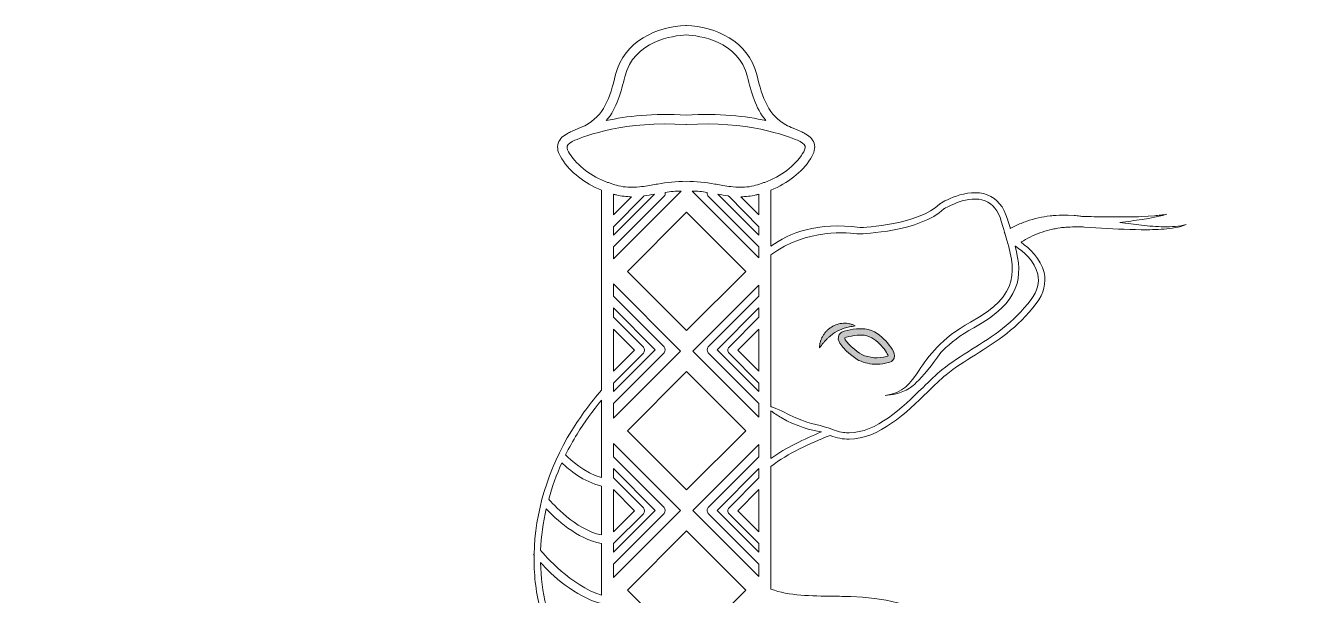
# Model space of a CAD drawing. Extents: x 786 to 2215, y -2929 to -71.
# Drawn here: x 786 to 2215, y -711 to -71 of the extents above; entities that cross this region are included whole.
import ezdxf

# ---------------------------------------------------------------- set-up
doc = ezdxf.new("R2010")
doc.units = 0
doc.header["$MEASUREMENT"] = 0
doc.layers.add('Layer 1', color=7, linetype='Continuous')

# ---------------------------------------------------------------- blocks, each defined once
blk = doc.blocks.new('block 3')
at = {"layer": 'Layer 1', "true_color": 0xffc257}
h = blk.add_hatch(color=31, dxfattribs=at)
h.dxf.hatch_style = 2
edge = h.paths.add_edge_path()
edge.add_spline(control_points=[(1683.5, -425.3), (1683.8, -424.9), (1684.2, -424.5), (1684.5, -424.1), (1684.9, -423.7), (1685.2, -423.4), (1685.6, -423), (1686.3, -422.3), (1687, -421.6), (1687.7, -420.9), (1688.4, -420.3), (1689.2, -419.7), (1689.9, -419), (1690.6, -418.3), (1691.4, -417.8), (1692.2, -417.3), (1693, -416.7), (1693.7, -416.1), (1694.5, -415.7), (1697.8, -413.6), (1701.3, -412.1), (1705.1, -410.9), (1705.1, -410.9), (1708, -410.1), (1708, -410.1), (1709, -409.9), (1710, -409.6), (1711, -409.4), (1713.1, -408.9), (1715.2, -408.6), (1717.5, -408.2), (1716.5, -407.6), (1715.4, -407.2), (1714.4, -406.8), (1713.3, -406.4), (1712.2, -406.1), (1711.1, -405.8), (1710, -405.6), (1708.8, -405.5), (1707.7, -405.3), (1706.5, -405.3), (1705.3, -405.3), (1704.2, -405.3), (1699.5, -405.5), (1694.8, -406.9), (1690.7, -409.5), (1689.7, -410.1), (1688.8, -410.9), (1687.8, -411.6), (1686.9, -412.4), (1686, -413.1), (1685.2, -414), (1684.4, -414.9), (1683.6, -415.8), (1682.9, -416.7), (1682.2, -417.7), (1681.6, -418.6), (1681, -419.6), (1680.7, -420.1), (1680.4, -420.6), (1680.1, -421.1), (1679.9, -421.7), (1679.7, -422.2), (1679.5, -422.7), (1679, -423.8), (1678.7, -424.9), (1678.3, -426), (1677.9, -427), (1677.8, -428.2), (1677.6, -429.3), (1677.4, -430.4), (1677.3, -431.5), (1677.2, -432.7), (1678.8, -431), (1680.1, -429.2), (1681.4, -427.6), (1682.2, -426.8), (1682.8, -426), (1683.5, -425.3)], knot_values=[0, 0, 0, 0, 1, 1, 1, 2, 2, 2, 3, 3, 3, 4, 4, 4, 5, 5, 5, 6, 6, 6, 7, 7, 7, 8, 8, 8, 9, 9, 9, 10, 10, 10, 11, 11, 11, 12, 12, 12, 13, 13, 13, 14, 14, 14, 15, 15, 15, 16, 16, 16, 17, 17, 17, 18, 18, 18, 19, 19, 19, 20, 20, 20, 21, 21, 21, 22, 22, 22, 23, 23, 23, 24, 24, 24, 25, 25, 25, 26, 26, 26, 26], degree=3, periodic=1)
h = blk.add_hatch(color=31, dxfattribs=at)
h.dxf.hatch_style = 2
edge = h.paths.add_edge_path()
edge.add_spline(control_points=[(1698.9, -418.9), (1694.3, -429.4), (1719.4, -445.8), (1721.6, -446.9), (1727.9, -449.8), (1734.8, -451.3), (1741.7, -451.3), (1746.1, -451.3), (1750.6, -450.7), (1754.9, -449.4), (1756.1, -449), (1759.9, -447.9), (1761.3, -444.5), (1762.6, -441.1), (1760.9, -437.8), (1758.8, -434.4), (1757, -431.3), (1754.7, -428.2), (1751.7, -425), (1746.7, -419.6), (1738.7, -412.9), (1728.4, -411.6), (1721.5, -410.8), (1708.9, -412.2), (1702.5, -415.3), (1700.4, -416.3), (1699.4, -417.8), (1698.9, -418.9)], knot_values=[0, 0, 0, 0, 1, 1, 1, 2, 2, 2, 3, 3, 3, 4, 4, 4, 5, 5, 5, 6, 6, 6, 7, 7, 7, 8, 8, 8, 9, 9, 9, 9], degree=3, periodic=1)
edge = h.paths.add_edge_path()
edge.add_spline(control_points=[(1705.7, -421.8), (1710.7, -419.4), (1721.9, -418.1), (1727.6, -418.8), (1735.6, -419.8), (1742.2, -425.4), (1746.4, -429.9), (1749, -432.8), (1751, -435.5), (1752.6, -438.1), (1753.9, -440.3), (1754.4, -441.3), (1754.5, -441.8), (1754.2, -441.9), (1753.7, -442.2), (1752.8, -442.5), (1743.6, -445.2), (1733.4, -444.4), (1724.7, -440.3), (1719.7, -438), (1705.6, -425.8), (1705.6, -421.9), (1705.6, -421.9), (1705.6, -421.8), (1705.7, -421.8)], knot_values=[0, 0, 0, 0, 1, 1, 1, 2, 2, 2, 3, 3, 3, 4, 4, 4, 5, 5, 5, 6, 6, 6, 7, 7, 7, 8, 8, 8, 8], degree=3, periodic=1)
at = {"layer": 'Layer 1', "lineweight": 0}
for points in [[(1461.8, -347), (1528.1, -280.6), (1594.5, -347), (1528.1, -413.3), (1461.8, -347)], [(1445.8, -459.2), (1445.8, -411.7), (1469.6, -435.4), (1445.8, -459.2)], [(1609.3, -411.7), (1609.3, -459.2), (1585.6, -435.4), (1609.3, -411.7)], [(1594.5, -525.9), (1528.1, -592.3), (1461.8, -525.9), (1528.1, -459.6), (1594.5, -525.9)], [(1445.8, -639.5), (1445.8, -592), (1469.6, -615.8), (1445.8, -639.5)], [(1609.3, -592), (1609.3, -639.5), (1585.6, -615.8), (1609.3, -592)], [(1461.8, -704.9), (1528.1, -638.5), (1594.5, -704.9), (1528.1, -771.2), (1461.8, -704.9)]]:
    blk.add_lwpolyline(points, dxfattribs=at)
for points, knots in [([(2212.4, -1540.5), (2211.8, -1534.8), (2211.2, -1529.1), (2210.5, -1523.4), (2210.5, -1523.4), (2210.5, -1523.4), (2210.5, -1523.4), (2210.7, -1523.2), (2210.7, -1523), (2210.8, -1522.9), (2210.8, -1522.9), (2210.4, -1522.7), (2210.4, -1522.7), (2210.4, -1522.7), (2210.4, -1522.7), (2210.4, -1522.7), (2206.2, -1488.8), (2198.7, -1456.2), (2188.4, -1426.1), (2188.4, -1426.1), (2188.4, -1426.1), (2188.4, -1426.1), (2188.7, -1425), (2188.8, -1424.3), (2188.8, -1424), (2188.8, -1424), (2187.6, -1423.8), (2187.6, -1423.8), (2187.6, -1423.8), (2187.6, -1423.8), (2187.6, -1423.8), (2182.9, -1410.3), (2177.6, -1397.4), (2171.8, -1385.2), (2147.1, -1333), (2113.1, -1292.8), (2070.8, -1265.7), (2032.1, -1240.9), (1985.1, -1226.4), (1931.1, -1222.6), (1886.9, -1219.6), (1836.7, -1223.6), (1781.9, -1234.7), (1751.1, -1240.9), (1720, -1248.7), (1690, -1256.3), (1666.4, -1262.2), (1642.5, -1268.2), (1618.3, -1273.6), (1618.3, -1273.6), (1628, -1180.5), (1628, -1180.5), (1674.1, -1181.1), (1721, -1176.7), (1765.8, -1163.2), (1809.6, -1150), (1849.8, -1127.5), (1882, -1097.9), (1889.9, -1090.7), (1897.2, -1083.1), (1903.8, -1075.3), (1919, -1076.3), (1929.4, -1076.6), (1931, -1076.7), (1932.9, -1076.7), (1934.8, -1075.9), (1936.1, -1074.5), (1937.4, -1073), (1938, -1071.1), (1937.7, -1069.2), (1937.3, -1065.9), (1936.8, -1062.7), (1936.2, -1059.4), (1934.8, -1051.6), (1933, -1043.9), (1930.7, -1036.2), (1931.8, -1034.2), (1932.8, -1032.1), (1933.9, -1030.1), (1934, -1030), (1934.1, -1029.9), (1934.1, -1029.9), (1934.1, -1029.9), (1934, -1029.7), (1934, -1029.7), (1941, -1015.8), (1946.2, -1001.3), (1949.7, -986.4), (1965, -920.5), (1944.6, -846.8), (1896.5, -794.1), (1851.3, -744.5), (1784.2, -714.6), (1712.4, -712.1), (1705.9, -711.9), (1699.1, -711.8), (1692.5, -711.8), (1668.2, -711.5), (1643.3, -711.2), (1622.7, -703.8), (1622.7, -703.8), (1622.7, -566.1), (1622.7, -566.1), (1642.6, -550.8), (1666.3, -540.4), (1689.2, -531.2), (1689.3, -531.2), (1689.4, -531.3), (1689.5, -531.3), (1696.6, -534.2), (1703.6, -535.4), (1710.5, -535.4), (1744.2, -535.4), (1775, -505.4), (1798.7, -482.5), (1806.2, -475.2), (1813.2, -468.3), (1819.5, -463.2), (1829.6, -454.9), (1840.7, -448), (1852.5, -440.6), (1875.9, -425.8), (1900.2, -410.6), (1920.8, -383.1), (1929.3, -371.6), (1932.2, -359.9), (1929.6, -348.3), (1925.9, -332.7), (1913, -321), (1903.7, -314.3), (1904.5, -313.7), (1905.4, -313.2), (1906.3, -312.6), (1909.6, -310.6), (1913.1, -308.9), (1916.6, -307.2), (1923.7, -303.9), (1931.3, -301.4), (1939, -299.7), (1941, -299.2), (1942.9, -298.9), (1944.9, -298.6), (1944.9, -298.6), (1947.8, -298.1), (1947.8, -298.1), (1948.8, -297.9), (1949.8, -297.8), (1950.8, -297.7), (1951.9, -297.6), (1953, -297.5), (1954.1, -297.4), (1954.1, -297.4), (1954.2, -297.5), (1954.2, -297.5), (1957.4, -297.3), (1960.6, -297.1), (1963.8, -296.8), (1965.5, -296.8), (1967.2, -296.9), (1968.9, -296.9), (1970.9, -297), (1972.9, -297), (1975, -297.2), (1975, -297.2), (1987.7, -298), (1987.7, -298), (2004.7, -299.1), (2021.7, -300.1), (2038.7, -300.2), (2047.2, -300.3), (2055.7, -300.2), (2064.3, -299.5), (2072.7, -298.7), (2081.3, -297.5), (2089.2, -294.5), (2081, -296.7), (2072.6, -297), (2064.2, -296.9), (2055.8, -296.8), (2047.4, -296.1), (2039, -295.2), (2030.9, -294.3), (2022.8, -293.2), (2014.7, -292), (2023, -291), (2031.3, -290), (2039.6, -288.7), (2039.6, -288.7), (2046.7, -287.5), (2046.7, -287.5), (2046.7, -287.5), (2053.7, -286.2), (2053.7, -286.2), (2056.1, -285.7), (2058.4, -285.2), (2060.7, -284.7), (2063.1, -284.1), (2065.3, -283.4), (2067.6, -282.8), (2065.3, -283.1), (2062.9, -283.6), (2060.6, -283.9), (2058.2, -284.1), (2055.9, -284.4), (2053.5, -284.6), (2053.5, -284.6), (2046.4, -285.1), (2046.4, -285.1), (2046.4, -285.1), (2039.3, -285.5), (2039.3, -285.5), (2029.8, -285.8), (2020.4, -286), (2010.9, -285.9), (2001.4, -285.9), (1991.9, -285.8), (1982.4, -285.5), (1978.9, -285.4), (1975.4, -285.3), (1972, -285.2), (1971.2, -285.1), (1970.5, -285), (1969.9, -284.9), (1967.7, -284.7), (1965.5, -284.3), (1963.2, -284.2), (1963.2, -284.2), (1956.6, -283.8), (1956.6, -283.8), (1954.4, -283.8), (1952.1, -283.8), (1949.9, -283.8), (1948.8, -283.8), (1947.7, -283.8), (1946.5, -283.9), (1946.5, -283.9), (1943.2, -284.1), (1943.2, -284.1), (1941, -284.3), (1938.7, -284.4), (1936.5, -284.7), (1927.6, -285.7), (1918.7, -287.7), (1910.1, -290.7), (1905.8, -292.2), (1901.5, -293.9), (1897.4, -295.9), (1895.4, -296.8), (1893.5, -297.8), (1891.5, -298.9), (1891.4, -298.5), (1891.4, -298.2), (1891.3, -297.9), (1890.3, -294.9), (1889.4, -291.7), (1888.5, -288.5), (1884.3, -274.4), (1876.7, -265.1), (1865.8, -261), (1842.8, -252.3), (1813.9, -270.2), (1812.7, -271), (1812.7, -271), (1812.4, -271.2), (1812.4, -271.2), (1812.4, -271.2), (1812.1, -271.5), (1812.1, -271.5), (1789.4, -294.2), (1727.4, -297.6), (1722.5, -297.8), (1675, -291.2), (1643, -304), (1622.7, -318.7), (1622.7, -318.7), (1622.7, -255.8), (1622.7, -255.8), (1641.7, -248.1), (1657.6, -235.8), (1667.3, -220.6), (1671.6, -214), (1672.9, -208.3), (1671.2, -203.1), (1669.6, -197.9), (1665.3, -194.4), (1660.2, -191.7), (1660.2, -191.7), (1660.2, -191.6), (1660.2, -191.6), (1659.9, -191.4), (1658.2, -190.6), (1655.5, -189.4), (1653.7, -188.7), (1652, -188), (1650.2, -187.3), (1647.2, -186), (1644.1, -184.8), (1641.4, -183.4), (1619.7, -172.3), (1613.4, -152.6), (1606.9, -126), (1597.5, -87.8), (1559.9, -72.5), (1527.8, -70.9), (1527.8, -70.9), (1527.6, -70.9), (1527.6, -70.9), (1527.6, -70.9), (1527.3, -70.9), (1527.3, -70.9), (1495.2, -72.5), (1457.6, -87.8), (1448.3, -126), (1441.8, -152.6), (1435.5, -172.3), (1413.7, -183.4), (1411, -184.8), (1407.9, -186), (1404.9, -187.3), (1403.1, -188), (1401.4, -188.7), (1399.6, -189.5), (1396.9, -190.6), (1395.3, -191.4), (1394.9, -191.6), (1394.9, -191.6), (1395, -191.7), (1395, -191.7), (1389.8, -194.4), (1385.6, -197.9), (1383.9, -203.1), (1382.3, -208.3), (1383.5, -214), (1387.8, -220.6), (1397.6, -235.8), (1413.4, -248.1), (1432.5, -255.8), (1432.5, -255.8), (1432.5, -480.3), (1432.5, -480.3), (1420.3, -494.5), (1409, -509.7), (1399, -525.8), (1372, -569.5), (1357.8, -618.1), (1356.8, -664.4), (1356.8, -664.4), (1356.1, -664.9), (1356.1, -664.9), (1356.2, -665), (1356.4, -665.3), (1356.8, -665.7), (1356.4, -686.1), (1358.6, -706), (1363.4, -724.9), (1363.5, -725.1), (1363.6, -725.3), (1363.6, -725.6), (1367.8, -741.9), (1374, -757.4), (1382.1, -771.7), (1389.2, -784.2), (1397.5, -795.5), (1406.6, -805.7), (1397.9, -810.2), (1389.2, -815.4), (1382.1, -822.7), (1374.6, -830.6), (1371.2, -841.9), (1371.9, -856.3), (1372.1, -859.9), (1372.5, -863.5), (1372.9, -867), (1373.4, -870.7), (1373.8, -874.1), (1373.9, -877.6), (1373.9, -878.3), (1373.9, -878.8), (1373.8, -879.2), (1373.6, -879.1), (1373.4, -879), (1373, -878.9), (1344.1, -866.7), (1316.3, -845.1), (1298.8, -821.1), (1298.5, -820.7), (1298.2, -820.2), (1297.8, -819.6), (1295.3, -815.7), (1291.5, -809.8), (1285.5, -808.9), (1282.5, -808.4), (1279.6, -809.3), (1277.1, -811.4), (1273.9, -814.1), (1272.9, -818), (1272.4, -820.1), (1267.6, -838.2), (1265.7, -856.8), (1266.9, -875.4), (1243.6, -889), (1217.3, -905.3), (1194.3, -927), (1153.6, -965.4), (1127.5, -1011.2), (1118.9, -1059.4), (1118.3, -1062.6), (1117.8, -1065.9), (1117.4, -1069.2), (1117.2, -1071.1), (1117.8, -1073), (1119.1, -1074.5), (1120.4, -1075.9), (1122.2, -1076.7), (1124.2, -1076.7), (1125.5, -1076.6), (1133.3, -1076.4), (1145.1, -1075.7), (1115.7, -1128.5), (1103.4, -1189.9), (1111.8, -1248.6), (1119.9, -1305.1), (1147.1, -1359.3), (1190.5, -1405.3), (1192.2, -1407.1), (1194, -1408.9), (1195.8, -1410.8), (1181.3, -1407.5), (1143.2, -1400.6), (1094.2, -1405.7), (1058, -1409.6), (1023.4, -1419.2), (991.4, -1434.5), (960.6, -1449.2), (932.1, -1469.2), (906.5, -1494.1), (906.5, -1494.1), (903.9, -1493.9), (903.9, -1493.9), (903.9, -1494.1), (903.8, -1495.2), (903.7, -1496.9), (897.1, -1503.4), (890.8, -1510.2), (884.6, -1517.4), (855.7, -1551), (833.1, -1587.1), (817.2, -1624.5), (817.2, -1624.5), (817.2, -1624.5), (817.2, -1624.5), (817.2, -1624.5), (814.7, -1624.6), (814.7, -1624.6), (814.7, -1625), (814.8, -1626.7), (815.1, -1629.6), (793.7, -1682), (785.6, -1736.8), (791.7, -1790.7), (793.3, -1805.4), (796.1, -1820), (799.8, -1834.4), (799.8, -1834.4), (798.8, -1835.4), (798.8, -1835.4), (798.8, -1835.4), (799.5, -1836.1), (800.6, -1837.3), (800.6, -1837.3), (800.6, -1837.3), (800.6, -1837.3), (817.7, -1900.5), (854.8, -1959.8), (910, -2012.3), (910, -2012.3), (909.2, -2013.8), (909.2, -2013.8), (909.6, -2014), (911.4, -2015), (914.4, -2016.5), (914.4, -2016.5), (914.4, -2016.5), (914.4, -2016.5), (929.4, -2030.4), (945.6, -2043.8), (963.1, -2056.7), (1009.2, -2090.6), (1060.9, -2115.5), (1117.5, -2131.2), (1117.5, -2131.2), (1117.7, -2133), (1117.7, -2133), (1118, -2133), (1119.8, -2132.9), (1122.8, -2132.6), (1122.8, -2132.6), (1122.8, -2132.6), (1122.8, -2132.6), (1169.4, -2145), (1219.4, -2151.2), (1272.5, -2151.2), (1272.5, -2151.2), (1274.2, -2151.2), (1274.2, -2151.2), (1338.4, -2151), (1395.5, -2141.8), (1438, -2132.7), (1441.3, -2230.1), (1442.7, -2317.8), (1442.1, -2390.1), (1418.9, -2418.3), (1403.9, -2453), (1402.8, -2497.2), (1402.6, -2502.8), (1402.7, -2508.4), (1403.1, -2513.8), (1403.1, -2514.2), (1403.1, -2514.5), (1403.1, -2514.8), (1405.9, -2557.5), (1422.3, -2595.1), (1439.9, -2623.9), (1445.7, -2705.9), (1460.7, -2770.4), (1474.6, -2815.2), (1497, -2886.9), (1521, -2924), (1522, -2925.6), (1522, -2925.6), (1522, -2925.6), (1522, -2925.6), (1522.1, -2925.6), (1522.1, -2925.7), (1522.1, -2925.7), (1522.3, -2926), (1522.5, -2926.3), (1522.8, -2926.5), (1522.8, -2926.6), (1522.9, -2926.6), (1523, -2926.7), (1523.2, -2927), (1523.5, -2927.2), (1523.9, -2927.4), (1523.9, -2927.5), (1523.9, -2927.5), (1523.9, -2927.5), (1524, -2927.5), (1524, -2927.5), (1524.1, -2927.6), (1524.3, -2927.7), (1524.5, -2927.8), (1524.7, -2927.9), (1524.8, -2927.9), (1524.9, -2928), (1525, -2928), (1525.1, -2928.1), (1525.3, -2928.2), (1525.5, -2928.2), (1525.6, -2928.3), (1525.7, -2928.3), (1525.8, -2928.3), (1526, -2928.4), (1526.2, -2928.4), (1526.3, -2928.4), (1526.5, -2928.5), (1526.6, -2928.5), (1526.7, -2928.5), (1526.9, -2928.5), (1527.1, -2928.6), (1527.4, -2928.6), (1527.4, -2928.6), (1527.5, -2928.6), (1527.6, -2928.6), (1527.9, -2928.6), (1528.2, -2928.6), (1528.4, -2928.5), (1528.5, -2928.5), (1528.6, -2928.5), (1528.7, -2928.5), (1528.9, -2928.4), (1529.1, -2928.4), (1529.3, -2928.3), (1529.4, -2928.3), (1529.5, -2928.3), (1529.6, -2928.2), (1529.8, -2928.2), (1530, -2928.1), (1530.2, -2928), (1530.3, -2928), (1530.4, -2927.9), (1530.5, -2927.9), (1530.7, -2927.8), (1530.9, -2927.7), (1531.1, -2927.6), (1531.1, -2927.5), (1531.2, -2927.5), (1531.2, -2927.5), (1531.2, -2927.5), (1531.2, -2927.5), (1531.2, -2927.4), (1531.6, -2927.2), (1531.9, -2927), (1532.2, -2926.7), (1532.2, -2926.7), (1532.4, -2926.5), (1532.4, -2926.5), (1532.6, -2926.3), (1532.8, -2926), (1533, -2925.7), (1533.1, -2925.7), (1533.1, -2925.6), (1533.1, -2925.6), (1533.1, -2925.6), (1533.1, -2925.6), (1533.1, -2925.6), (1534.1, -2924), (1558.1, -2886.9), (1580.5, -2815.2), (1581, -2813.7), (1581.5, -2812.2), (1581.9, -2810.6), (1591.5, -2835.2), (1596.5, -2864.3), (1585.3, -2892.1), (1585.3, -2892.1), (1574.5, -2919), (1574.5, -2919), (1574.5, -2919), (1591.6, -2895.6), (1591.6, -2895.6), (1620.6, -2855.9), (1613.6, -2801), (1597.5, -2762.9), (1596.9, -2761.5), (1596.3, -2760.1), (1595.6, -2758.7), (1610.5, -2693.4), (1621.9, -2604.9), (1616, -2496.3), (1614.6, -2470.3), (1613.6, -2439.9), (1613.2, -2405.6), (1635.5, -2395.7), (1657.4, -2388.1), (1676.6, -2382), (1696.7, -2375.7), (1718, -2370.5), (1738.6, -2365.6), (1770.2, -2358), (1802.8, -2350.1), (1832.7, -2337.5), (1861.6, -2325.3), (1890.2, -2306.3), (1915.4, -2282.9), (1915.4, -2282.9), (1915.4, -2282.9), (1915.4, -2282.8), (1916, -2282.5), (1916.7, -2282.2), (1917.3, -2281.8), (1917.3, -2281.8), (1917, -2281.4), (1917, -2281.4), (1923.4, -2275.4), (1929.5, -2269), (1935.4, -2262.5), (1992.9, -2198.2), (2003, -2117.1), (1964.7, -2044.1), (1964.7, -2044.1), (1964.7, -2044.1), (1964.7, -2044.1), (1964.8, -2043.9), (1964.8, -2043.7), (1964.8, -2043.7), (1964.8, -2043.7), (1964.5, -2043.6), (1964.5, -2043.6), (1959, -2033.2), (1952.5, -2022.9), (1945, -2012.9), (1919, -1978.1), (1886.7, -1949.6), (1850.3, -1928.9), (1850.3, -1928.9), (1850.3, -1928.9), (1850.3, -1928.9), (1850.3, -1928.8), (1850.3, -1928.6), (1850.2, -1928.6), (1850.2, -1928.6), (1849.9, -1928.7), (1849.9, -1928.7), (1849.9, -1928.7), (1849.9, -1928.7), (1849.9, -1928.7), (1820.9, -1912.2), (1789.3, -1900.7), (1756.2, -1894.8), (1753.1, -1894.2), (1749.9, -1893.7), (1746.8, -1893.2), (1746.2, -1893), (1745.5, -1892.8), (1744.7, -1892.7), (1743.8, -1892.5), (1743.1, -1892.5), (1742.5, -1892.6), (1704.9, -1887.2), (1666.6, -1887.2), (1628.2, -1889.5), (1629.9, -1859.5), (1631.7, -1830.3), (1633.6, -1802), (1634.7, -1802.3), (1635.7, -1802.6), (1636.8, -1802.8), (1640.6, -1803.8), (1644.4, -1804.1), (1648, -1804.4), (1651.3, -1804.6), (1654.5, -1804.9), (1657.5, -1805.6), (1659.2, -1806), (1660.9, -1806.4), (1662.5, -1806.9), (1662.5, -1806.9), (1662.7, -1806.3), (1662.7, -1806.3), (1662.7, -1806.3), (1662.5, -1806.9), (1662.5, -1806.9), (1673, -1809.8), (1683.6, -1813.9), (1693.9, -1817.9), (1700.6, -1820.5), (1707.6, -1823.2), (1714.5, -1825.5), (1761.2, -1841.3), (1797.5, -1851.4), (1832.3, -1858.3), (1863.6, -1864.5), (1892.6, -1867.8), (1920.7, -1868.3), (1923.2, -1868.4), (1925.6, -1868.4), (1928.1, -1868.4), (1974.1, -1868.4), (2019.2, -1859.8), (2058.9, -1843.5), (2104.8, -1824.7), (2142.4, -1795.6), (2167.7, -1759.6), (2192.8, -1723.8), (2207.9, -1679.5), (2212.8, -1627.3), (2212.8, -1627.3), (2214.3, -1626.8), (2214.3, -1626.8), (2214, -1625.5), (2213.6, -1624.3), (2213.2, -1623), (2215.3, -1597.3), (2215.1, -1569.8), (2212.4, -1540.5)], [0, 0, 0, 0, 1, 1, 1, 2, 2, 2, 3, 3, 3, 4, 4, 4, 5, 5, 5, 6, 6, 6, 7, 7, 7, 8, 8, 8, 9, 9, 9, 10, 10, 10, 11, 11, 11, 12, 12, 12, 13, 13, 13, 14, 14, 14, 15, 15, 15, 16, 16, 16, 17, 17, 17, 18, 18, 18, 19, 19, 19, 20, 20, 20, 21, 21, 21, 22, 22, 22, 23, 23, 23, 24, 24, 24, 25, 25, 25, 26, 26, 26, 27, 27, 27, 28, 28, 28, 29, 29, 29, 30, 30, 30, 31, 31, 31, 32, 32, 32, 33, 33, 33, 34, 34, 34, 35, 35, 35, 36, 36, 36, 37, 37, 37, 38, 38, 38, 39, 39, 39, 40, 40, 40, 41, 41, 41, 42, 42, 42, 43, 43, 43, 44, 44, 44, 45, 45, 45, 46, 46, 46, 47, 47, 47, 48, 48, 48, 49, 49, 49, 50, 50, 50, 51, 51, 51, 52, 52, 52, 53, 53, 53, 54, 54, 54, 55, 55, 55, 56, 56, 56, 57, 57, 57, 58, 58, 58, 59, 59, 59, 60, 60, 60, 61, 61, 61, 62, 62, 62, 63, 63, 63, 64, 64, 64, 65, 65, 65, 66, 66, 66, 67, 67, 67, 68, 68, 68, 69, 69, 69, 70, 70, 70, 71, 71, 71, 72, 72, 72, 73, 73, 73, 74, 74, 74, 75, 75, 75, 76, 76, 76, 77, 77, 77, 78, 78, 78, 79, 79, 79, 80, 80, 80, 81, 81, 81, 82, 82, 82, 83, 83, 83, 84, 84, 84, 85, 85, 85, 86, 86, 86, 87, 87, 87, 88, 88, 88, 89, 89, 89, 90, 90, 90, 91, 91, 91, 92, 92, 92, 93, 93, 93, 94, 94, 94, 95, 95, 95, 96, 96, 96, 97, 97, 97, 98, 98, 98, 99, 99, 99, 100, 100, 100, 101, 101, 101, 102, 102, 102, 103, 103, 103, 104, 104, 104, 105, 105, 105, 106, 106, 106, 107, 107, 107, 108, 108, 108, 109, 109, 109, 110, 110, 110, 111, 111, 111, 112, 112, 112, 113, 113, 113, 114, 114, 114, 115, 115, 115, 116, 116, 116, 117, 117, 117, 118, 118, 118, 119, 119, 119, 120, 120, 120, 121, 121, 121, 122, 122, 122, 123, 123, 123, 124, 124, 124, 125, 125, 125, 126, 126, 126, 127, 127, 127, 128, 128, 128, 129, 129, 129, 130, 130, 130, 131, 131, 131, 132, 132, 132, 133, 133, 133, 134, 134, 134, 135, 135, 135, 136, 136, 136, 137, 137, 137, 138, 138, 138, 139, 139, 139, 140, 140, 140, 141, 141, 141, 142, 142, 142, 143, 143, 143, 144, 144, 144, 145, 145, 145, 146, 146, 146, 147, 147, 147, 148, 148, 148, 149, 149, 149, 150, 150, 150, 151, 151, 151, 152, 152, 152, 153, 153, 153, 154, 154, 154, 155, 155, 155, 156, 156, 156, 157, 157, 157, 158, 158, 158, 159, 159, 159, 160, 160, 160, 161, 161, 161, 162, 162, 162, 163, 163, 163, 164, 164, 164, 165, 165, 165, 166, 166, 166, 167, 167, 167, 168, 168, 168, 169, 169, 169, 170, 170, 170, 171, 171, 171, 172, 172, 172, 173, 173, 173, 174, 174, 174, 175, 175, 175, 176, 176, 176, 177, 177, 177, 178, 178, 178, 179, 179, 179, 180, 180, 180, 181, 181, 181, 182, 182, 182, 183, 183, 183, 184, 184, 184, 185, 185, 185, 186, 186, 186, 187, 187, 187, 188, 188, 188, 189, 189, 189, 190, 190, 190, 191, 191, 191, 192, 192, 192, 193, 193, 193, 194, 194, 194, 195, 195, 195, 196, 196, 196, 197, 197, 197, 198, 198, 198, 199, 199, 199, 200, 200, 200, 201, 201, 201, 202, 202, 202, 203, 203, 203, 204, 204, 204, 205, 205, 205, 206, 206, 206, 207, 207, 207, 208, 208, 208, 209, 209, 209, 210, 210, 210, 211, 211, 211, 212, 212, 212, 213, 213, 213, 214, 214, 214, 215, 215, 215, 216, 216, 216, 217, 217, 217, 218, 218, 218, 219, 219, 219, 220, 220, 220, 221, 221, 221, 222, 222, 222, 223, 223, 223, 224, 224, 224, 225, 225, 225, 226, 226, 226, 227, 227, 227, 228, 228, 228, 229, 229, 229, 230, 230, 230, 231, 231, 231, 232, 232, 232, 233, 233, 233, 234, 234, 234, 235, 235, 235, 236, 236, 236, 237, 237, 237, 238, 238, 238, 239, 239, 239, 240, 240, 240, 241, 241, 241, 242, 242, 242, 243, 243, 243, 244, 244, 244, 245, 245, 245, 246, 246, 246, 247, 247, 247, 248, 248, 248, 249, 249, 249, 250, 250, 250, 251, 251, 251, 252, 252, 252, 253, 253, 253, 254, 254, 254, 255, 255, 255, 255]), ([(1458.6, -128.6), (1468.6, -87.8), (1513.6, -82.3), (1527.6, -81.5), (1541.6, -82.3), (1586.6, -87.8), (1596.5, -128.6), (1600.6, -145.2), (1605.1, -163.4), (1617.2, -177.7), (1594.9, -172.8), (1564.6, -169.1), (1527.6, -171.5), (1490.5, -169.1), (1460.2, -172.8), (1437.9, -177.7), (1450.1, -163.4), (1454.5, -145.2), (1458.6, -128.6)], [0, 0, 0, 0, 1, 1, 1, 2, 2, 2, 3, 3, 3, 4, 4, 4, 5, 5, 5, 6, 6, 6, 6]), ([(1396.7, -214.8), (1395.1, -212.3), (1393.3, -208.7), (1394.1, -206.3), (1394.8, -203.9), (1398.4, -201.8), (1402.6, -199.8), (1413.9, -194.9), (1459.2, -177.7), (1527.2, -182.2), (1527.2, -182.2), (1527.6, -182.2), (1527.6, -182.2), (1527.6, -182.2), (1527.9, -182.2), (1527.9, -182.2), (1595.9, -177.7), (1641.2, -194.9), (1652.6, -199.8), (1656.8, -201.7), (1660.3, -203.9), (1661.1, -206.3), (1661.8, -208.7), (1660, -212.3), (1658.4, -214.8), (1649.3, -228.9), (1634.2, -240.2), (1615.9, -247.1), (1614.4, -247.1), (1613.1, -247.6), (1612, -248.5), (1609.2, -249.4), (1606.3, -250.2), (1603.5, -250.9), (1599.9, -251.8), (1596.4, -252.2), (1593, -252.4), (1588.7, -252.7), (1584.4, -252.5), (1580.2, -252.1), (1577.1, -251.8), (1574, -251.3), (1570.9, -250.8), (1568.3, -250.4), (1565.6, -249.9), (1562.9, -249.4), (1561.9, -249.3), (1560.8, -249.1), (1559.7, -248.9), (1549.4, -247.1), (1538.7, -245.5), (1527.6, -246.5), (1516.4, -245.5), (1505.8, -247.1), (1495.5, -248.9), (1494.4, -249.1), (1493.3, -249.3), (1492.2, -249.4), (1489.5, -249.9), (1486.9, -250.4), (1484.2, -250.8), (1481.1, -251.3), (1478.1, -251.8), (1475, -252.1), (1470.7, -252.5), (1466.5, -252.7), (1462.2, -252.4), (1458.7, -252.2), (1455.2, -251.8), (1451.7, -250.9), (1448.8, -250.2), (1445.9, -249.4), (1443.2, -248.5), (1442.1, -247.6), (1440.7, -247.1), (1439.3, -247.1), (1420.9, -240.2), (1405.8, -228.9), (1396.7, -214.8)], [0, 0, 0, 0, 1, 1, 1, 2, 2, 2, 3, 3, 3, 4, 4, 4, 5, 5, 5, 6, 6, 6, 7, 7, 7, 8, 8, 8, 9, 9, 9, 10, 10, 10, 11, 11, 11, 12, 12, 12, 13, 13, 13, 14, 14, 14, 15, 15, 15, 16, 16, 16, 17, 17, 17, 18, 18, 18, 19, 19, 19, 20, 20, 20, 21, 21, 21, 22, 22, 22, 23, 23, 23, 24, 24, 24, 25, 25, 25, 26, 26, 26, 26]), ([(1502.7, -262.7), (1503.9, -261.5), (1504.3, -259.8), (1503.9, -258.3), (1509.9, -257.3), (1515.8, -256.7), (1521.8, -256.8), (1521.8, -256.8), (1445.8, -332.8), (1445.8, -332.8), (1445.8, -332.8), (1445.8, -319.6), (1445.8, -319.6), (1445.8, -319.6), (1502.7, -262.7), (1502.7, -262.7)], [0, 0, 0, 0, 1, 1, 1, 2, 2, 2, 3, 3, 3, 4, 4, 4, 5, 5, 5, 5]), ([(1534.5, -256.8), (1540.1, -256.8), (1545.6, -257.4), (1551.2, -258.3), (1551.1, -258.6), (1551.1, -259), (1551.1, -259.4), (1551.1, -260.7), (1551.6, -261.8), (1552.4, -262.7), (1552.4, -262.7), (1609.3, -319.6), (1609.3, -319.6), (1609.3, -319.6), (1609.3, -331.7), (1609.3, -331.7), (1609.3, -331.7), (1534.5, -256.8), (1534.5, -256.8)], [0, 0, 0, 0, 1, 1, 1, 2, 2, 2, 3, 3, 3, 4, 4, 4, 5, 5, 5, 6, 6, 6, 6]), ([(1479.5, -263.1), (1479.8, -262.8), (1480, -262.5), (1480.2, -262.2), (1484.2, -261.6), (1488.1, -261), (1491.9, -260.3), (1491.9, -260.3), (1445.8, -306.4), (1445.8, -306.4), (1445.8, -306.4), (1445.8, -296.8), (1445.8, -296.8), (1445.8, -296.8), (1479.5, -263.1), (1479.5, -263.1)], [0, 0, 0, 0, 1, 1, 1, 2, 2, 2, 3, 3, 3, 4, 4, 4, 5, 5, 5, 5]), ([(1445.8, -283.6), (1445.8, -283.6), (1445.8, -260.3), (1445.8, -260.3), (1446.9, -260.7), (1448, -261), (1449.2, -261.2), (1455, -262.6), (1460.7, -263.2), (1466.2, -263.2), (1466.2, -263.2), (1445.8, -283.6), (1445.8, -283.6)], [0, 0, 0, 0, 1, 1, 1, 2, 2, 2, 3, 3, 3, 4, 4, 4, 4]), ([(1563.2, -260.3), (1567.1, -261), (1571, -261.6), (1574.9, -262.2), (1575.1, -262.5), (1575.4, -262.8), (1575.7, -263.1), (1575.7, -263.1), (1609.3, -296.8), (1609.3, -296.8), (1609.3, -296.8), (1609.3, -306.4), (1609.3, -306.4), (1609.3, -306.4), (1563.2, -260.3), (1563.2, -260.3)], [0, 0, 0, 0, 1, 1, 1, 2, 2, 2, 3, 3, 3, 4, 4, 4, 5, 5, 5, 5]), ([(1588.9, -263.2), (1588.9, -263.2), (1589, -263.2), (1589, -263.2), (1594.6, -263.2), (1600.2, -262.6), (1606, -261.2), (1607.1, -261), (1608.2, -260.7), (1609.3, -260.3), (1609.3, -260.3), (1609.3, -283.6), (1609.3, -283.6), (1609.3, -283.6), (1588.9, -263.2), (1588.9, -263.2)], [0, 0, 0, 0, 1, 1, 1, 2, 2, 2, 3, 3, 3, 4, 4, 4, 5, 5, 5, 5]), ([(1721.8, -305), (1721.8, -305), (1722.1, -305), (1722.1, -305), (1722.1, -305), (1722.4, -305), (1722.4, -305), (1725.2, -304.9), (1791.2, -302.1), (1816.9, -276.9), (1820, -275.1), (1844.8, -260.7), (1863.3, -267.7), (1871.9, -271), (1878.1, -278.7), (1881.5, -290.6), (1882.5, -293.8), (1883.4, -296.9), (1884.3, -300), (1884.6, -300.9), (1884.9, -301.9), (1885.2, -302.8), (1885, -302.9), (1884.9, -303), (1884.7, -303.1), (1884.7, -303.1), (1885.6, -304.2), (1885.6, -304.2), (1898.1, -346.4), (1903.9, -372.6), (1847, -404), (1813.4, -422.5), (1800, -442.2), (1789.2, -458), (1778.7, -473.4), (1771.8, -483.5), (1751.2, -486.2), (1757.9, -485.9), (1768.3, -484.5), (1778.4, -478.1), (1781.5, -476.1), (1785.4, -473.2), (1795.2, -462.1), (1807.1, -448.5), (1809.7, -442.2), (1816, -435.7), (1824.4, -427.4), (1835.3, -418.7), (1850.5, -410.4), (1904.2, -380.8), (1905.9, -353.2), (1897.1, -318.6), (1897.2, -318.6), (1897.2, -318.6), (1897.3, -318.6), (1897.3, -318.6), (1897.4, -318.9), (1897.4, -318.9), (1897.5, -318.9), (1897.5, -318.8), (1897.5, -318.8), (1905.9, -324.5), (1919.2, -335.6), (1922.5, -350), (1924.7, -359.4), (1922.1, -369.1), (1914.9, -378.7), (1895.2, -405.2), (1871.5, -420), (1848.6, -434.4), (1836.7, -441.9), (1825.4, -449), (1814.9, -457.5), (1808.4, -462.8), (1801.2, -469.8), (1793.6, -477.3), (1769.8, -500.4), (1741.2, -528.2), (1710.7, -528.2), (1708.6, -528.2), (1706.4, -528.1), (1704.2, -527.8), (1698.1, -527), (1693.7, -525.2), (1692.2, -524.6), (1678.2, -519.1), (1669.6, -519.7), (1650.8, -511.4), (1640.5, -506.9), (1636.9, -504), (1623.8, -499.2), (1623.4, -499.1), (1623, -498.9), (1622.7, -498.8), (1622.7, -498.8), (1622.7, -347.3), (1622.7, -347.3), (1622.7, -347.1), (1622.7, -346.9), (1622.7, -346.7), (1622.7, -346.7), (1622.7, -328.3), (1622.7, -328.3), (1663.3, -298.4), (1710.6, -303.5), (1721.8, -305)], [0, 0, 0, 0, 1, 1, 1, 2, 2, 2, 3, 3, 3, 4, 4, 4, 5, 5, 5, 6, 6, 6, 7, 7, 7, 8, 8, 8, 9, 9, 9, 10, 10, 10, 11, 11, 11, 12, 12, 12, 13, 13, 13, 14, 14, 14, 15, 15, 15, 16, 16, 16, 17, 17, 17, 18, 18, 18, 19, 19, 19, 20, 20, 20, 21, 21, 21, 22, 22, 22, 23, 23, 23, 24, 24, 24, 25, 25, 25, 26, 26, 26, 27, 27, 27, 28, 28, 28, 29, 29, 29, 30, 30, 30, 31, 31, 31, 32, 32, 32, 33, 33, 33, 34, 34, 34, 35, 35, 35, 35]), ([(1502.7, -438.3), (1504.5, -436.5), (1504.5, -433.5), (1502.7, -431.7), (1502.7, -431.7), (1445.8, -374.8), (1445.8, -374.8), (1445.8, -374.8), (1445.8, -361.1), (1445.8, -361.1), (1445.8, -361.1), (1521.1, -436.4), (1521.1, -436.4), (1521.1, -436.4), (1445.8, -511.8), (1445.8, -511.8), (1445.8, -511.8), (1445.8, -495.2), (1445.8, -495.2), (1445.8, -495.2), (1502.7, -438.3), (1502.7, -438.3)], [0, 0, 0, 0, 1, 1, 1, 2, 2, 2, 3, 3, 3, 4, 4, 4, 5, 5, 5, 6, 6, 6, 7, 7, 7, 7]), ([(1552.4, -431.7), (1550.6, -433.5), (1550.6, -436.5), (1552.4, -438.3), (1552.4, -438.3), (1609.3, -495.2), (1609.3, -495.2), (1609.3, -495.2), (1609.3, -510.6), (1609.3, -510.6), (1609.3, -510.6), (1535.1, -436.4), (1535.1, -436.4), (1535.1, -436.4), (1609.3, -362.3), (1609.3, -362.3), (1609.3, -362.3), (1609.3, -374.8), (1609.3, -374.8), (1609.3, -374.8), (1552.4, -431.7), (1552.4, -431.7)], [0, 0, 0, 0, 1, 1, 1, 2, 2, 2, 3, 3, 3, 4, 4, 4, 5, 5, 5, 6, 6, 6, 7, 7, 7, 7]), ([(1479.5, -438.7), (1481.3, -436.9), (1481.3, -433.9), (1479.5, -432.1), (1479.5, -432.1), (1445.8, -398.5), (1445.8, -398.5), (1445.8, -398.5), (1445.8, -388), (1445.8, -388), (1445.8, -388), (1492.8, -435), (1492.8, -435), (1492.8, -435), (1445.8, -482), (1445.8, -482), (1445.8, -482), (1445.8, -472.4), (1445.8, -472.4), (1445.8, -472.4), (1479.5, -438.7), (1479.5, -438.7)], [0, 0, 0, 0, 1, 1, 1, 2, 2, 2, 3, 3, 3, 4, 4, 4, 5, 5, 5, 6, 6, 6, 7, 7, 7, 7]), ([(1575.7, -432.1), (1574.8, -433), (1574.3, -434.2), (1574.3, -435.4), (1574.3, -436.7), (1574.8, -437.8), (1575.7, -438.7), (1575.7, -438.7), (1609.3, -472.4), (1609.3, -472.4), (1609.3, -472.4), (1609.3, -482), (1609.3, -482), (1609.3, -482), (1562.3, -435), (1562.3, -435), (1562.3, -435), (1609.3, -388), (1609.3, -388), (1609.3, -388), (1609.3, -398.5), (1609.3, -398.5), (1609.3, -398.5), (1575.7, -432.1), (1575.7, -432.1)], [0, 0, 0, 0, 1, 1, 1, 2, 2, 2, 3, 3, 3, 4, 4, 4, 5, 5, 5, 6, 6, 6, 7, 7, 7, 8, 8, 8, 8]), ([(1683.5, -425.3), (1683.8, -424.9), (1684.2, -424.5), (1684.5, -424.1), (1684.9, -423.7), (1685.2, -423.4), (1685.6, -423), (1686.3, -422.3), (1687, -421.6), (1687.7, -420.9), (1688.4, -420.3), (1689.2, -419.7), (1689.9, -419), (1690.6, -418.3), (1691.4, -417.8), (1692.2, -417.3), (1693, -416.7), (1693.7, -416.1), (1694.5, -415.7), (1697.8, -413.6), (1701.3, -412.1), (1705.1, -410.9), (1705.1, -410.9), (1708, -410.1), (1708, -410.1), (1709, -409.9), (1710, -409.6), (1711, -409.4), (1713.1, -408.9), (1715.2, -408.6), (1717.5, -408.2), (1716.5, -407.6), (1715.4, -407.2), (1714.4, -406.8), (1713.3, -406.4), (1712.2, -406.1), (1711.1, -405.8), (1710, -405.6), (1708.8, -405.5), (1707.7, -405.3), (1706.5, -405.3), (1705.3, -405.3), (1704.2, -405.3), (1699.5, -405.5), (1694.8, -406.9), (1690.7, -409.5), (1689.7, -410.1), (1688.8, -410.9), (1687.8, -411.6), (1686.9, -412.4), (1686, -413.1), (1685.2, -414), (1684.4, -414.9), (1683.6, -415.8), (1682.9, -416.7), (1682.2, -417.7), (1681.6, -418.6), (1681, -419.6), (1680.7, -420.1), (1680.4, -420.6), (1680.1, -421.1), (1679.9, -421.7), (1679.7, -422.2), (1679.5, -422.7), (1679, -423.8), (1678.7, -424.9), (1678.3, -426), (1677.9, -427), (1677.8, -428.2), (1677.6, -429.3), (1677.4, -430.4), (1677.3, -431.5), (1677.2, -432.7), (1678.8, -431), (1680.1, -429.2), (1681.4, -427.6), (1682.2, -426.8), (1682.8, -426), (1683.5, -425.3)], [0, 0, 0, 0, 1, 1, 1, 2, 2, 2, 3, 3, 3, 4, 4, 4, 5, 5, 5, 6, 6, 6, 7, 7, 7, 8, 8, 8, 9, 9, 9, 10, 10, 10, 11, 11, 11, 12, 12, 12, 13, 13, 13, 14, 14, 14, 15, 15, 15, 16, 16, 16, 17, 17, 17, 18, 18, 18, 19, 19, 19, 20, 20, 20, 21, 21, 21, 22, 22, 22, 23, 23, 23, 24, 24, 24, 25, 25, 25, 26, 26, 26, 26]), ([(1698.9, -418.9), (1694.3, -429.4), (1719.4, -445.8), (1721.6, -446.9), (1727.9, -449.8), (1734.8, -451.3), (1741.7, -451.3), (1746.1, -451.3), (1750.6, -450.7), (1754.9, -449.4), (1756.1, -449), (1759.9, -447.9), (1761.3, -444.5), (1762.6, -441.1), (1760.9, -437.8), (1758.8, -434.4), (1757, -431.3), (1754.7, -428.2), (1751.7, -425), (1746.7, -419.6), (1738.7, -412.9), (1728.4, -411.6), (1721.5, -410.8), (1708.9, -412.2), (1702.5, -415.3), (1700.4, -416.3), (1699.4, -417.8), (1698.9, -418.9)], [0, 0, 0, 0, 1, 1, 1, 2, 2, 2, 3, 3, 3, 4, 4, 4, 5, 5, 5, 6, 6, 6, 7, 7, 7, 8, 8, 8, 9, 9, 9, 9]), ([(1705.7, -421.8), (1710.7, -419.4), (1721.9, -418.1), (1727.6, -418.8), (1735.6, -419.8), (1742.2, -425.4), (1746.4, -429.9), (1749, -432.8), (1751, -435.5), (1752.6, -438.1), (1753.9, -440.3), (1754.4, -441.3), (1754.5, -441.8), (1754.2, -441.9), (1753.7, -442.2), (1752.8, -442.5), (1743.6, -445.2), (1733.4, -444.4), (1724.7, -440.3), (1719.7, -438), (1705.6, -425.8), (1705.6, -421.9), (1705.6, -421.9), (1705.6, -421.8), (1705.7, -421.8)], [0, 0, 0, 0, 1, 1, 1, 2, 2, 2, 3, 3, 3, 4, 4, 4, 5, 5, 5, 6, 6, 6, 7, 7, 7, 8, 8, 8, 8]), ([(1405.2, -529.6), (1413.4, -516.2), (1422.6, -503.5), (1432.5, -491.5), (1432.5, -491.5), (1432.5, -578.4), (1432.5, -578.4), (1413.6, -573.4), (1397.3, -558.2), (1392.2, -553.1), (1396.1, -545.1), (1400.4, -537.3), (1405.2, -529.6)], [0, 0, 0, 0, 1, 1, 1, 2, 2, 2, 3, 3, 3, 4, 4, 4, 4]), ([(1622.7, -557), (1622.7, -557), (1622.7, -526.2), (1622.7, -526.2), (1622.7, -526), (1622.7, -525.8), (1622.7, -525.6), (1622.7, -525.6), (1622.7, -503.5), (1622.7, -503.5), (1626.2, -506.1), (1630.1, -508.7), (1634.4, -511.2), (1651.6, -521.2), (1668, -525.4), (1679.5, -527.3), (1660, -535.4), (1640.2, -544.5), (1622.7, -557)], [0, 0, 0, 0, 1, 1, 1, 2, 2, 2, 3, 3, 3, 4, 4, 4, 5, 5, 5, 6, 6, 6, 6]), ([(1502.7, -618.7), (1504.5, -616.8), (1504.5, -613.9), (1502.7, -612.1), (1502.7, -612.1), (1445.8, -555.1), (1445.8, -555.1), (1445.8, -555.1), (1445.8, -540.1), (1445.8, -540.1), (1445.8, -540.1), (1521.1, -615.4), (1521.1, -615.4), (1521.1, -615.4), (1445.8, -690.7), (1445.8, -690.7), (1445.8, -690.7), (1445.8, -675.6), (1445.8, -675.6), (1445.8, -675.6), (1502.7, -618.7), (1502.7, -618.7)], [0, 0, 0, 0, 1, 1, 1, 2, 2, 2, 3, 3, 3, 4, 4, 4, 5, 5, 5, 6, 6, 6, 7, 7, 7, 7]), ([(1552.4, -612.1), (1551.6, -612.9), (1551.1, -614.1), (1551.1, -615.4), (1551.1, -616.6), (1551.6, -617.8), (1552.4, -618.7), (1552.4, -618.7), (1609.3, -675.6), (1609.3, -675.6), (1609.3, -675.6), (1609.3, -689.6), (1609.3, -689.6), (1609.3, -689.6), (1535.1, -615.4), (1535.1, -615.4), (1535.1, -615.4), (1609.3, -541.2), (1609.3, -541.2), (1609.3, -541.2), (1609.3, -555.2), (1609.3, -555.2), (1609.3, -555.2), (1552.4, -612.1), (1552.4, -612.1)], [0, 0, 0, 0, 1, 1, 1, 2, 2, 2, 3, 3, 3, 4, 4, 4, 5, 5, 5, 6, 6, 6, 7, 7, 7, 8, 8, 8, 8]), ([(1388, -562), (1395.6, -569.3), (1412.6, -583.6), (1432.5, -588), (1432.5, -588), (1432.5, -642.9), (1432.5, -642.9), (1403, -636.9), (1377.1, -607.2), (1373.2, -602.6), (1377, -588.9), (1381.9, -575.3), (1388, -562)], [0, 0, 0, 0, 1, 1, 1, 2, 2, 2, 3, 3, 3, 4, 4, 4, 4]), ([(1479.5, -619.1), (1481.3, -617.3), (1481.3, -614.3), (1479.5, -612.5), (1479.5, -612.5), (1445.8, -578.8), (1445.8, -578.8), (1445.8, -578.8), (1445.8, -568.3), (1445.8, -568.3), (1445.8, -568.3), (1492.8, -615.4), (1492.8, -615.4), (1492.8, -615.4), (1445.8, -662.4), (1445.8, -662.4), (1445.8, -662.4), (1445.8, -652.7), (1445.8, -652.7), (1445.8, -652.7), (1479.5, -619.1), (1479.5, -619.1)], [0, 0, 0, 0, 1, 1, 1, 2, 2, 2, 3, 3, 3, 4, 4, 4, 5, 5, 5, 6, 6, 6, 7, 7, 7, 7]), ([(1575.7, -612.5), (1574.8, -613.4), (1574.3, -614.5), (1574.3, -615.8), (1574.3, -617), (1574.8, -618.2), (1575.7, -619.1), (1575.7, -619.1), (1609.3, -652.7), (1609.3, -652.7), (1609.3, -652.7), (1609.3, -662.4), (1609.3, -662.4), (1609.3, -662.4), (1562.3, -615.4), (1562.3, -615.4), (1562.3, -615.4), (1609.3, -568.3), (1609.3, -568.3), (1609.3, -568.3), (1609.3, -578.8), (1609.3, -578.8), (1609.3, -578.8), (1575.7, -612.5), (1575.7, -612.5)], [0, 0, 0, 0, 1, 1, 1, 2, 2, 2, 3, 3, 3, 4, 4, 4, 5, 5, 5, 6, 6, 6, 7, 7, 7, 8, 8, 8, 8]), ([(1370.5, -613.6), (1380.6, -624.5), (1404.7, -647.5), (1432.5, -652.4), (1432.5, -652.4), (1432.5, -710.4), (1432.5, -710.4), (1398.2, -700.1), (1368.9, -665.9), (1364.1, -660), (1364.8, -644.7), (1366.9, -629.1), (1370.5, -613.6)], [0, 0, 0, 0, 1, 1, 1, 2, 2, 2, 3, 3, 3, 4, 4, 4, 4]), ([(1370.3, -722.4), (1366.4, -706.9), (1364.3, -690.6), (1364, -674), (1376.4, -687.6), (1402.4, -712.2), (1432.5, -720.1), (1432.5, -720.1), (1432.5, -784.6), (1432.5, -784.6), (1432.3, -784.5), (1432.1, -784.3), (1431.8, -784.1), (1396.3, -756.7), (1375, -728.9), (1370.3, -722.4)], [0, 0, 0, 0, 1, 1, 1, 2, 2, 2, 3, 3, 3, 4, 4, 4, 5, 5, 5, 5])]:
    blk.add_open_spline(points, degree=3, knots=knots, dxfattribs=at)
blk = doc.blocks.new('block 2')
at = {"layer": 'Layer 1'}
blk.add_blockref('block 3', (0, 0), dxfattribs=at)

msp = doc.modelspace()

# ---------------------------------------------------------------- block references
at = {"layer": 'Layer 1'}
msp.add_blockref('block 2', (0, 0), dxfattribs=at)

doc.saveas('drawing.dxf')
